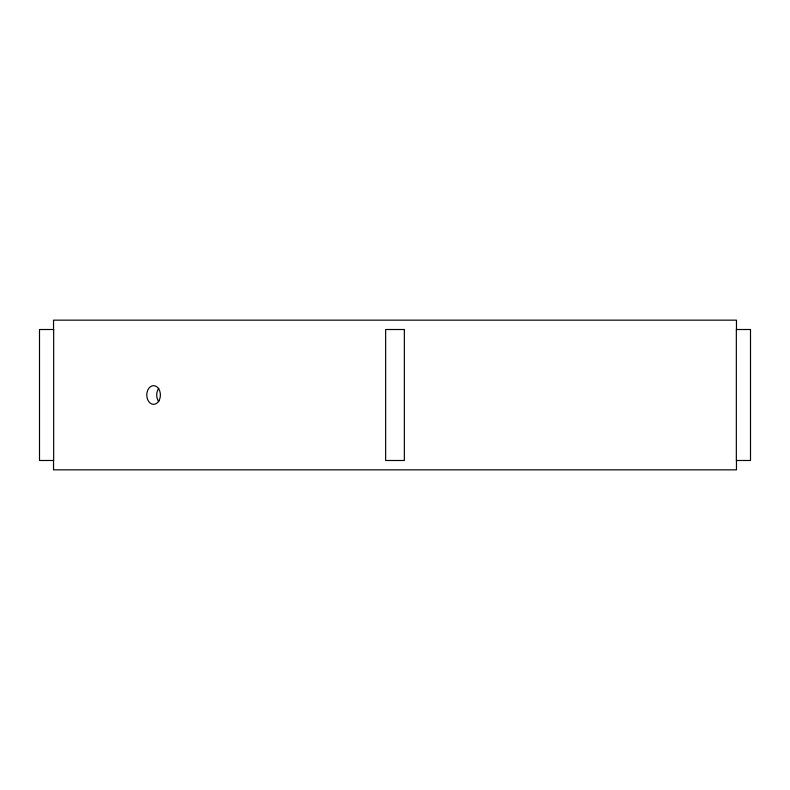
<?xml version="1.0" encoding="UTF-8"?>
<svg xmlns="http://www.w3.org/2000/svg" width="790" height="790" viewBox="0 0 790 790"><rect width="100%" height="100%" fill="white"/><g stroke="black" fill="none" stroke-linecap="round" stroke-linejoin="round"><path stroke-width="1.19" d="M736.468 329.509L736.468 320.157L53.532 320.157L53.532 329.509M736.468 460.491L736.468 469.843L53.532 469.843L53.532 460.491M158.77 401.715A9.352 6.824 -90 0 1 158.77 388.285M53.661 329.509L39.5 329.509L39.5 460.491L53.661 460.491L53.661 329.509M404.352 329.509L385.648 329.509L385.648 460.491L404.352 460.491L404.352 329.509M750.5 329.509L736.339 329.509L736.339 460.491L750.5 460.491L750.5 329.509M159.343 400.007A9.352 6.814 -90 0 0 153.872 385.658A9.352 6.814 -90 0 0 147.552 399.335A9.352 6.814 -90 0 0 159.343 400.007"/></g></svg>
